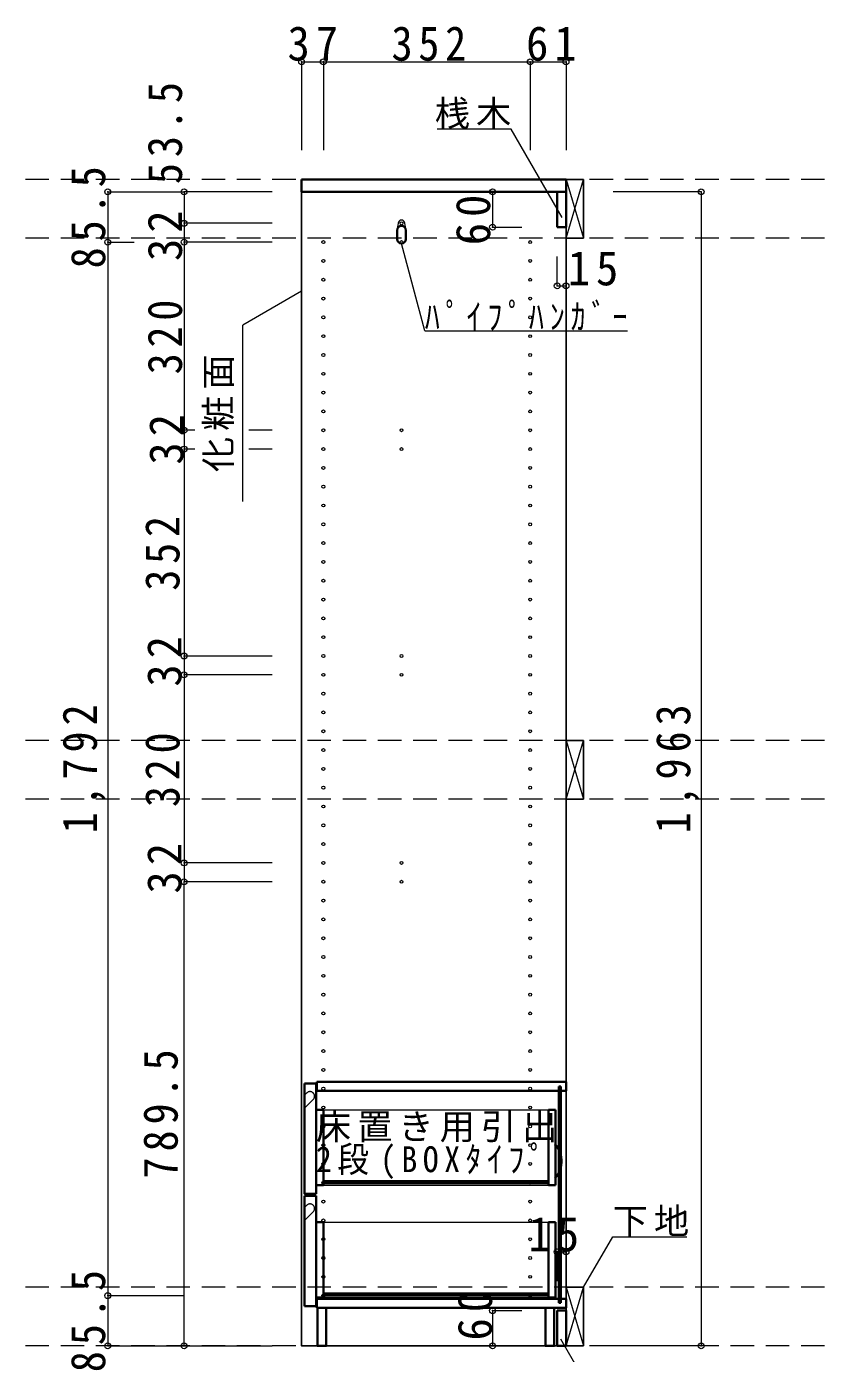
# Model space of a CAD drawing. Units: millimetres, scale not verified. Extents: x -3922 to 3878, y -2932 to 2722.
# Drawn here: x 810 to 2166, y -1724 to 533 of the extents above; entities that cross this region are included whole.
import ezdxf

# ---------------------------------------------------------------- set-up
doc = ezdxf.new("R2010")
doc.units = ezdxf.units.MM
doc.header["$LTSCALE"] = 20
doc.header["$PDMODE"] = 32
doc.header["$PDSIZE"] = 10
doc.linetypes.add('DASHED1', pattern=[1.8, 1.2, -0.6])
doc.linetypes.add('DASHED2', pattern=[3, 2, -1])
for name, color, linetype, lineweight in [('0-2', 2, 'Continuous', 35), ('0-5_側板', 4, 'Continuous', 9), ('0-6_パイプハンガー', 7, 'Continuous', 18), ('0-7_桟木・巾木', 2, 'Continuous', 35), ('0-8', 3, 'Continuous', 25), ('0-A_文字', 7, 'Continuous', 18), ('0-B_寸法', 7, 'Continuous', 9)]:
    doc.layers.add(name, color=color, linetype=linetype, lineweight=lineweight)
doc.styles.add('ＭＳ ゴシック', font='')
doc.styles.get('ＭＳ ゴシック').set_extended_font_data('MS Gothic')

msp = doc.modelspace()

# ---------------------------------------------------------------- linework, layer by layer
at = {"layer": '0-2'}
for p, q in [((1278.33, 272.73), (1728.33, 272.73)), ((1728.33, 272.73), (1728.33, 251.73))]:
    msp.add_line(p, q, dxfattribs=at)
msp.add_lwpolyline([(1728.33, 251.73), (1278.33, 251.73), (1278.33, 272.73)], dxfattribs=at)
at = {"layer": '0-5_側板', "color": 3, "lineweight": 25}
for p, q in [((1728.33, 251.73), (1278.33, 251.73)), ((1728.33, -1711.27), (1728.33, 251.73))]:
    msp.add_line(p, q, dxfattribs=at)
msp.add_lwpolyline([(1278.33, 251.73), (1278.33, -1711.27), (1728.33, -1711.27)], dxfattribs=at)
at = {"layer": '0-5_側板'}
for centre in [(1448.33, 198.23), (1315.33, 166.23), (1448.33, 166.23), (1667.33, 166.23), (1315.33, 134.23), (1667.33, 134.23), (1315.33, 102.23), (1667.33, 102.23), (1315.33, 70.23), (1667.33, 70.23), (1315.33, 38.23), (1667.33, 38.23), (1315.33, 6.23), (1667.33, 6.23), (1315.33, -25.77), (1667.33, -25.77), (1315.33, -57.77), (1667.33, -57.77), (1315.33, -89.77), (1667.33, -89.77), (1315.33, -121.77), (1667.33, -121.77), (1315.33, -153.77), (1448.33, -153.77), (1667.33, -153.77), (1315.33, -185.77), (1448.33, -185.77), (1667.33, -185.77), (1315.33, -217.77), (1667.33, -217.77), (1315.33, -249.77), (1667.33, -249.77), (1315.33, -281.77), (1667.33, -281.77), (1315.33, -313.77), (1667.33, -313.77), (1315.33, -345.77), (1667.33, -345.77), (1315.33, -377.77), (1667.33, -377.77), (1315.33, -409.77), (1667.33, -409.77), (1315.33, -441.77), (1667.33, -441.77), (1315.33, -473.77), (1667.33, -473.77), (1315.33, -505.77), (1667.33, -505.77), (1315.33, -537.77), (1448.33, -537.77), (1667.33, -537.77), (1315.33, -569.77), (1448.33, -569.77), (1667.33, -569.77), (1315.33, -601.77), (1667.33, -601.77), (1315.33, -633.77), (1667.33, -633.77), (1315.33, -665.77), (1667.33, -665.77), (1315.33, -697.77), (1667.33, -697.77), (1315.33, -729.77), (1667.33, -729.77), (1315.33, -761.77), (1667.33, -761.77), (1315.33, -793.77), (1667.33, -793.77), (1315.33, -825.77), (1667.33, -825.77), (1315.33, -857.77), (1667.33, -857.77), (1315.33, -889.77), (1448.33, -889.77), (1667.33, -889.77), (1315.33, -921.77), (1448.33, -921.77), (1667.33, -921.77), (1315.33, -953.77), (1667.33, -953.77), (1315.33, -985.77), (1667.33, -985.77), (1315.33, -1017.77), (1667.33, -1017.77), (1315.33, -1049.77), (1667.33, -1049.77), (1315.33, -1081.77), (1667.33, -1081.77), (1315.33, -1113.77), (1667.33, -1113.77), (1315.33, -1145.77), (1667.33, -1145.77), (1315.33, -1177.77), (1667.33, -1177.77), (1315.33, -1209.77), (1667.33, -1209.77), (1315.33, -1241.77), (1667.33, -1241.77), (1315.33, -1273.77), (1667.33, -1273.77), (1315.33, -1305.77), (1667.33, -1305.77), (1315.33, -1337.77), (1667.33, -1337.77), (1315.33, -1369.77), (1667.33, -1369.77), (1315.33, -1401.77), (1667.33, -1401.77), (1315.33, -1433.77), (1667.33, -1433.77), (1315.33, -1465.77), (1667.33, -1465.77), (1315.33, -1497.77), (1667.33, -1497.77), (1315.33, -1529.77), (1667.33, -1529.77), (1315.33, -1561.77), (1667.33, -1561.77), (1315.33, -1593.77), (1667.33, -1593.77), (1315.33, -1625.77), (1667.33, -1625.77)]:
    msp.add_circle(centre, 2.5, dxfattribs=at)
at = {"layer": '0-6_パイプハンガー', "color": 2, "lineweight": 35}
for p, q in [((1440.83, 186.23), (1440.83, 171.23)), ((1455.83, 186.23), (1455.83, 171.23))]:
    msp.add_line(p, q, dxfattribs=at)
at = {"layer": '0-6_パイプハンガー'}
for centre, radius, start, end in [((1448.33, 198.23), 5.5, 0, 180), ((1486.94, 184.72), 46.13, 162.96035, 178.115), ((1409.73, 184.72), 46.13, 1.885, 17.03965)]:
    msp.add_arc(centre, radius, start, end, dxfattribs=at)
at = {"layer": '0-6_パイプハンガー', "color": 2, "lineweight": 35}
for centre, start, end in [((1448.33, 186.23), 0, 180), ((1448.33, 171.23), 180, 0)]:
    msp.add_arc(centre, 7.5, start, end, dxfattribs=at)
at = {"layer": '0-7_桟木・巾木'}
for p, q in [((1728.33, 251.73), (1713.33, 251.73)), ((1713.33, 191.73), (1713.33, 251.73)), ((1728.33, 251.73), (1728.33, 191.73)), ((1713.33, -1651.27), (1728.33, -1651.27)), ((1728.33, -1651.27), (1728.33, -1711.27))]:
    msp.add_line(p, q, dxfattribs=at)
for points in [[(1728.33, 191.73), (1716.84, 191.73), (1713.33, 191.73)], [(1728.33, -1711.27), (1713.33, -1711.27), (1713.33, -1651.27)]]:
    msp.add_lwpolyline(points, dxfattribs=at)
at = {"layer": '0-8'}
for p, q in [((1728.33, 272.73), (1728.33, 172.73)), ((1758.33, 272.73), (1728.33, 272.73)), ((1758.33, 172.73), (1758.33, 272.73)), ((1728.33, 172.73), (1758.33, 172.73)), ((1728.33, -681.27), (1728.33, -781.27)), ((1758.33, -681.27), (1728.33, -681.27)), ((1758.33, -781.27), (1758.33, -681.27)), ((1728.33, -781.27), (1758.33, -781.27)), ((1728.33, -1611.27), (1728.33, -1711.27)), ((1758.33, -1611.27), (1728.33, -1611.27)), ((1758.33, -1711.27), (1758.33, -1611.27)), ((1728.33, -1711.27), (1758.33, -1711.27))]:
    msp.add_line(p, q, dxfattribs=at)
at = {"layer": '0-8', "color": 7, "lineweight": 18}
for p, q in [((1728.33, 172.73), (1758.33, 272.73)), ((1728.33, 272.73), (1758.33, 172.73)), ((1728.33, -781.27), (1758.33, -681.27)), ((1728.33, -681.27), (1758.33, -781.27)), ((1728.33, -1631.27), (1728.33, -1277.27)), ((1315.33, -1309.77), (1698.18, -1309.77)), ((1315.33, -1437.77), (1698.33, -1437.77)), ((1315.33, -1500.77), (1698.18, -1500.77)), ((1728.33, -1711.27), (1758.33, -1611.27)), ((1728.33, -1611.27), (1758.33, -1711.27)), ((1315.33, -1628.77), (1698.33, -1628.77)), ((1320.33, -1711.27), (1693.33, -1711.27))]:
    msp.add_line(p, q, dxfattribs=at)
at = {"layer": '0-8', "color": 2, "lineweight": 35}
for p, q in [((1728.33, -1262.27), (1304.33, -1262.27)), ((1304.33, -1262.27), (1304.33, -1277.27)), ((1728.33, -1277.27), (1728.33, -1262.27)), ((1283.33, -1264.77), (1303.33, -1264.77)), ((1303.33, -1264.77), (1303.33, -1452.77)), ((1716.33, -1277.27), (1304.33, -1277.27)), ((1719.33, -1270.27), (1716.33, -1270.27)), ((1716.33, -1638.27), (1716.33, -1270.27)), ((1719.33, -1638.27), (1719.33, -1270.27)), ((1728.33, -1277.27), (1719.33, -1277.27)), ((1303.33, -1309.77), (1315.33, -1309.77)), ((1315.33, -1309.77), (1315.33, -1437.77)), ((1698.33, -1309.77), (1710.33, -1309.77)), ((1698.33, -1309.77), (1698.33, -1437.77)), ((1710.33, -1309.77), (1710.33, -1437.77)), ((1303.33, -1437.77), (1315.33, -1437.77)), ((1698.33, -1431.27), (1315.33, -1431.27)), ((1698.33, -1434.27), (1315.33, -1434.27)), ((1710.33, -1437.77), (1698.33, -1437.77)), ((1283.33, -1455.77), (1303.33, -1455.77)), ((1283.33, -1455.77), (1283.33, -1643.77)), ((1303.33, -1455.77), (1303.33, -1643.77)), ((1303.33, -1500.77), (1315.33, -1500.77)), ((1315.33, -1500.77), (1315.33, -1628.77)), ((1698.33, -1500.77), (1710.33, -1500.77)), ((1698.33, -1500.77), (1698.33, -1628.77)), ((1710.33, -1500.77), (1710.33, -1628.77)), ((1698.33, -1622.27), (1315.33, -1622.27)), ((1283.33, -1643.77), (1303.33, -1643.77)), ((1303.33, -1628.77), (1315.33, -1628.77)), ((1304.33, -1631.27), (1304.33, -1646.27)), ((1304.33, -1631.27), (1716.33, -1631.27)), ((1304.33, -1646.27), (1728.33, -1646.27)), ((1698.33, -1625.27), (1315.33, -1625.27)), ((1710.33, -1628.77), (1698.33, -1628.77)), ((1716.33, -1638.27), (1719.33, -1638.27)), ((1719.33, -1631.27), (1728.33, -1631.27)), ((1728.33, -1631.27), (1728.33, -1646.27))]:
    msp.add_line(p, q, dxfattribs=at)
at = {"layer": '0-8', "color": 7, "linetype": 'DASHED1', "lineweight": 18}
for p, q in [((1287.03, -1281.07), (1283.33, -1284.77)), ((1298.03, -1292.07), (1283.33, -1306.77)), ((1698.18, -1309.77), (1710.33, -1309.77)), ((1287.03, -1472.07), (1283.33, -1475.77)), ((1298.03, -1483.07), (1283.33, -1497.77)), ((1698.18, -1500.77), (1710.33, -1500.77))]:
    msp.add_line(p, q, dxfattribs=at)
at = {"layer": '0-8', "color": 2, "lineweight": 35}
for points in [[(1283.33, -1264.77), (1283.33, -1452.77), (1303.33, -1452.77)], [(1320.33, -1646.27), (1320.33, -1711.27), (1305.33, -1711.27), (1305.33, -1646.27)], [(1708.33, -1646.27), (1708.33, -1711.27), (1693.33, -1711.27), (1693.33, -1646.27)]]:
    msp.add_lwpolyline(points, dxfattribs=at)
at = {"layer": '0-8', "color": 7, "linetype": 'DASHED1', "lineweight": 18}
for centre in [(1292.53, -1286.57), (1292.53, -1477.57)]:
    msp.add_arc(centre, 7.8, 315, 135, dxfattribs=at)
at = {"layer": '0-A_文字'}
for p, q in [((1488.07, 15.43), (1448.33, 163.73)), ((1278.33, 82.66), (1178.33, 24.93)), ((1178.33, -275.07), (1178.33, 24.93)), ((1488.07, 15.43), (1833.07, 15.43)), ((1718.94, -1699.1), (1833.11, -1896.86))]:
    msp.add_line(p, q, dxfattribs=at)
for points in [[(1721.66, 208.2), (1634.99, 358.32), (1508.96, 358.32)], [(1758.33, -1611.27), (1807.75, -1525.68), (1933.78, -1525.68)]]:
    msp.add_lwpolyline(points, dxfattribs=at)
at = {"layer": '0-B_寸法', "color": 4}
for p, q in [((1278.33, 472.73), (1278.33, 322.73)), ((1278.33, 472.73), (1728.33, 472.73)), ((1315.33, 472.73), (1315.33, 322.73)), ((1667.33, 472.73), (1667.33, 322.73)), ((1728.33, 472.73), (1728.33, 322.73)), ((948.33, 251.73), (948.33, -1711.27)), ((948.33, 251.73), (1078.33, 251.73)), ((1078.33, 251.73), (1078.33, 198.23)), ((1228.33, 251.73), (1078.33, 251.73)), ((1603.33, 251.73), (1603.33, 191.73)), ((1603.33, 251.73), (1653.33, 251.73)), ((1958.33, 251.73), (1808.33, 251.73)), ((1958.33, 251.73), (1958.33, -1711.27)), ((1078.33, 198.23), (1078.33, 166.23)), ((1228.33, 198.23), (1078.33, 198.23)), ((1603.33, 191.73), (1653.33, 191.73)), ((948.33, 166.23), (993.35, 166.23)), ((1078.33, 166.23), (1078.33, -153.77)), ((1228.33, 166.23), (1078.33, 166.23)), ((1713.33, 91.73), (1713.33, 141.73)), ((1728.33, 91.73), (1728.33, 141.73)), ((1713.33, 91.73), (1728.33, 91.73)), ((1078.33, -153.77), (1078.33, -185.77)), ((1096.83, -153.77), (1078.33, -153.77)), ((1228.33, -153.77), (1188.58, -153.77)), ((1078.33, -185.77), (1078.33, -537.77)), ((1096.83, -185.77), (1078.33, -185.77)), ((1228.33, -185.77), (1188.58, -185.77)), ((1078.33, -537.77), (1078.33, -569.77)), ((1228.33, -537.77), (1078.33, -537.77)), ((1078.33, -569.77), (1078.33, -889.77)), ((1228.33, -569.77), (1078.33, -569.77)), ((1078.33, -889.77), (1078.33, -921.77)), ((1228.33, -889.77), (1078.33, -889.77)), ((1228.33, -921.77), (1078.33, -921.77)), ((1078.33, -1711.27), (1078.33, -921.77)), ((1713.33, -1551.27), (1728.33, -1551.27)), ((1713.33, -1551.27), (1713.33, -1601.27)), ((1728.33, -1551.27), (1728.33, -1601.27)), ((948.33, -1625.77), (1078.33, -1625.77)), ((1603.33, -1651.27), (1603.33, -1711.27)), ((1603.33, -1651.27), (1653.33, -1651.27)), ((948.33, -1711.27), (1078.33, -1711.27)), ((1078.33, -1711.27), (1228.33, -1711.27)), ((1603.33, -1711.27), (1653.33, -1711.27)), ((1958.33, -1711.27), (1808.33, -1711.27))]:
    msp.add_line(p, q, dxfattribs=at)
at = {"layer": '0-B_寸法', "color": 4, "linetype": 'DASHED2'}
for p, q in [((3068.33, 272.73), (-2930.67, 272.73)), ((3068.33, 172.73), (-2930.67, 172.73)), ((3068.33, -681.27), (-2930.67, -681.27)), ((3068.33, -781.27), (-2930.67, -781.27)), ((3068.33, -1611.27), (-2930.67, -1611.27)), ((3068.33, -1711.27), (-2930.67, -1711.27))]:
    msp.add_line(p, q, dxfattribs=at)
at = {"layer": '0-B_寸法'}
for p in [(1278.33, 472.73), (1315.33, 472.73), (1667.33, 472.73), (1728.33, 472.73), (948.33, 251.73), (1078.33, 251.73), (1603.33, 251.73), (1958.33, 251.73), (1078.33, 198.23), (1603.33, 191.73), (948.33, 166.23), (1078.33, 166.23), (1713.33, 91.73), (1728.33, 91.73), (1078.33, -153.77), (1078.33, -185.77), (1078.33, -537.77), (1078.33, -569.77), (1078.33, -889.77), (1078.33, -921.77), (1713.33, -1551.27), (1728.33, -1551.27), (948.33, -1625.77), (1603.33, -1651.27), (948.33, -1711.27), (1078.33, -1711.27), (1603.33, -1711.27), (1958.33, -1711.27)]:
    msp.add_point(p, dxfattribs=at)

# ---------------------------------------------------------------- texts
at = {"layer": '0-A_文字', "char_height": 43.99, "attachment_point": 7, "style": 'ＭＳ ゴシック'}
for s, insert in [('\\T1.17;桟木', (1504.99, 358.32)), ('\\T1.39;\\W0.85;ﾊﾟｲﾌﾟﾊﾝｶﾞｰ', (1488.07, 15.43)), ('\\T1.17;床置き用引出', (1302.68, -1365.16)), ('\\T1.35;\\W0.9;2段(BOXﾀｲﾌﾟ)', (1302.68, -1427.45)), ('\\T1.17;下地', (1807.75, -1525.68))]:
    msp.add_mtext(s, dxfattribs=dict(at, insert=insert))
at = {"layer": '0-A_文字', "insert": (1163.33, -225.07), "char_height": 43.99, "attachment_point": 7, "rotation": 90, "style": 'ＭＳ ゴシック'}
msp.add_mtext('\\T1.17;化粧面', dxfattribs=at)
at = {"layer": '0-B_寸法', "char_height": 58.65, "attachment_point": 7, "style": 'ＭＳ ゴシック'}
for s, insert in [('\\T1.27;\\W0.95;37', (1254.33, 473.94)), ('\\T1.27;\\W0.9;352', (1431.33, 473.94)), ('\\T1.27;\\W0.95;61', (1660.33, 473.94)), ('\\T1.27;\\W0.95;15', (1731.23, 91.73)), ('\\T1.27;\\W0.95;15', (1664.49, -1551.27))]:
    msp.add_mtext(s, dxfattribs=dict(at, insert=insert))
at = {"layer": '0-B_寸法', "char_height": 58.65, "attachment_point": 7, "rotation": 90, "style": 'ＭＳ ゴシック'}
for s, insert in [('\\T1.28;\\W0.9;53.5', (1075.72, 264.81)), ('\\T1.28;\\W0.9;85.5', (945.01, 121.48)), ('\\T1.27;\\W0.95;60', (1600.13, 160.86)), ('\\T1.27;\\W0.95;32', (1075.72, 134.1)), ('\\T1.27;\\W0.9;320', (1075.72, -58.77)), ('\\T1.27;\\W0.95;32', (1078.33, -212.27)), ('\\T1.27;\\W0.9;352', (1071.42, -426.77)), ('\\T1.27;\\W0.95;32', (1074.82, -589.89)), ('\\T1.28;\\W0.9;1,792', (945.01, -839.77)), ('\\T1.28;\\W0.9;1,963', (1955.01, -839.77)), ('\\T1.27;\\W0.9;320', (1071.42, -794.77)), ('\\T1.27;\\W0.95;32', (1074.82, -941.89)), ('\\T1.28;\\W0.9;789.5', (1068.33, -1426.52)), ('\\T1.28;\\W0.9;85.5', (945.01, -1756.02)), ('\\T1.27;\\W0.95;60', (1603.33, -1702.05))]:
    msp.add_mtext(s, dxfattribs=dict(at, insert=insert))

doc.saveas('drawing.dxf')
